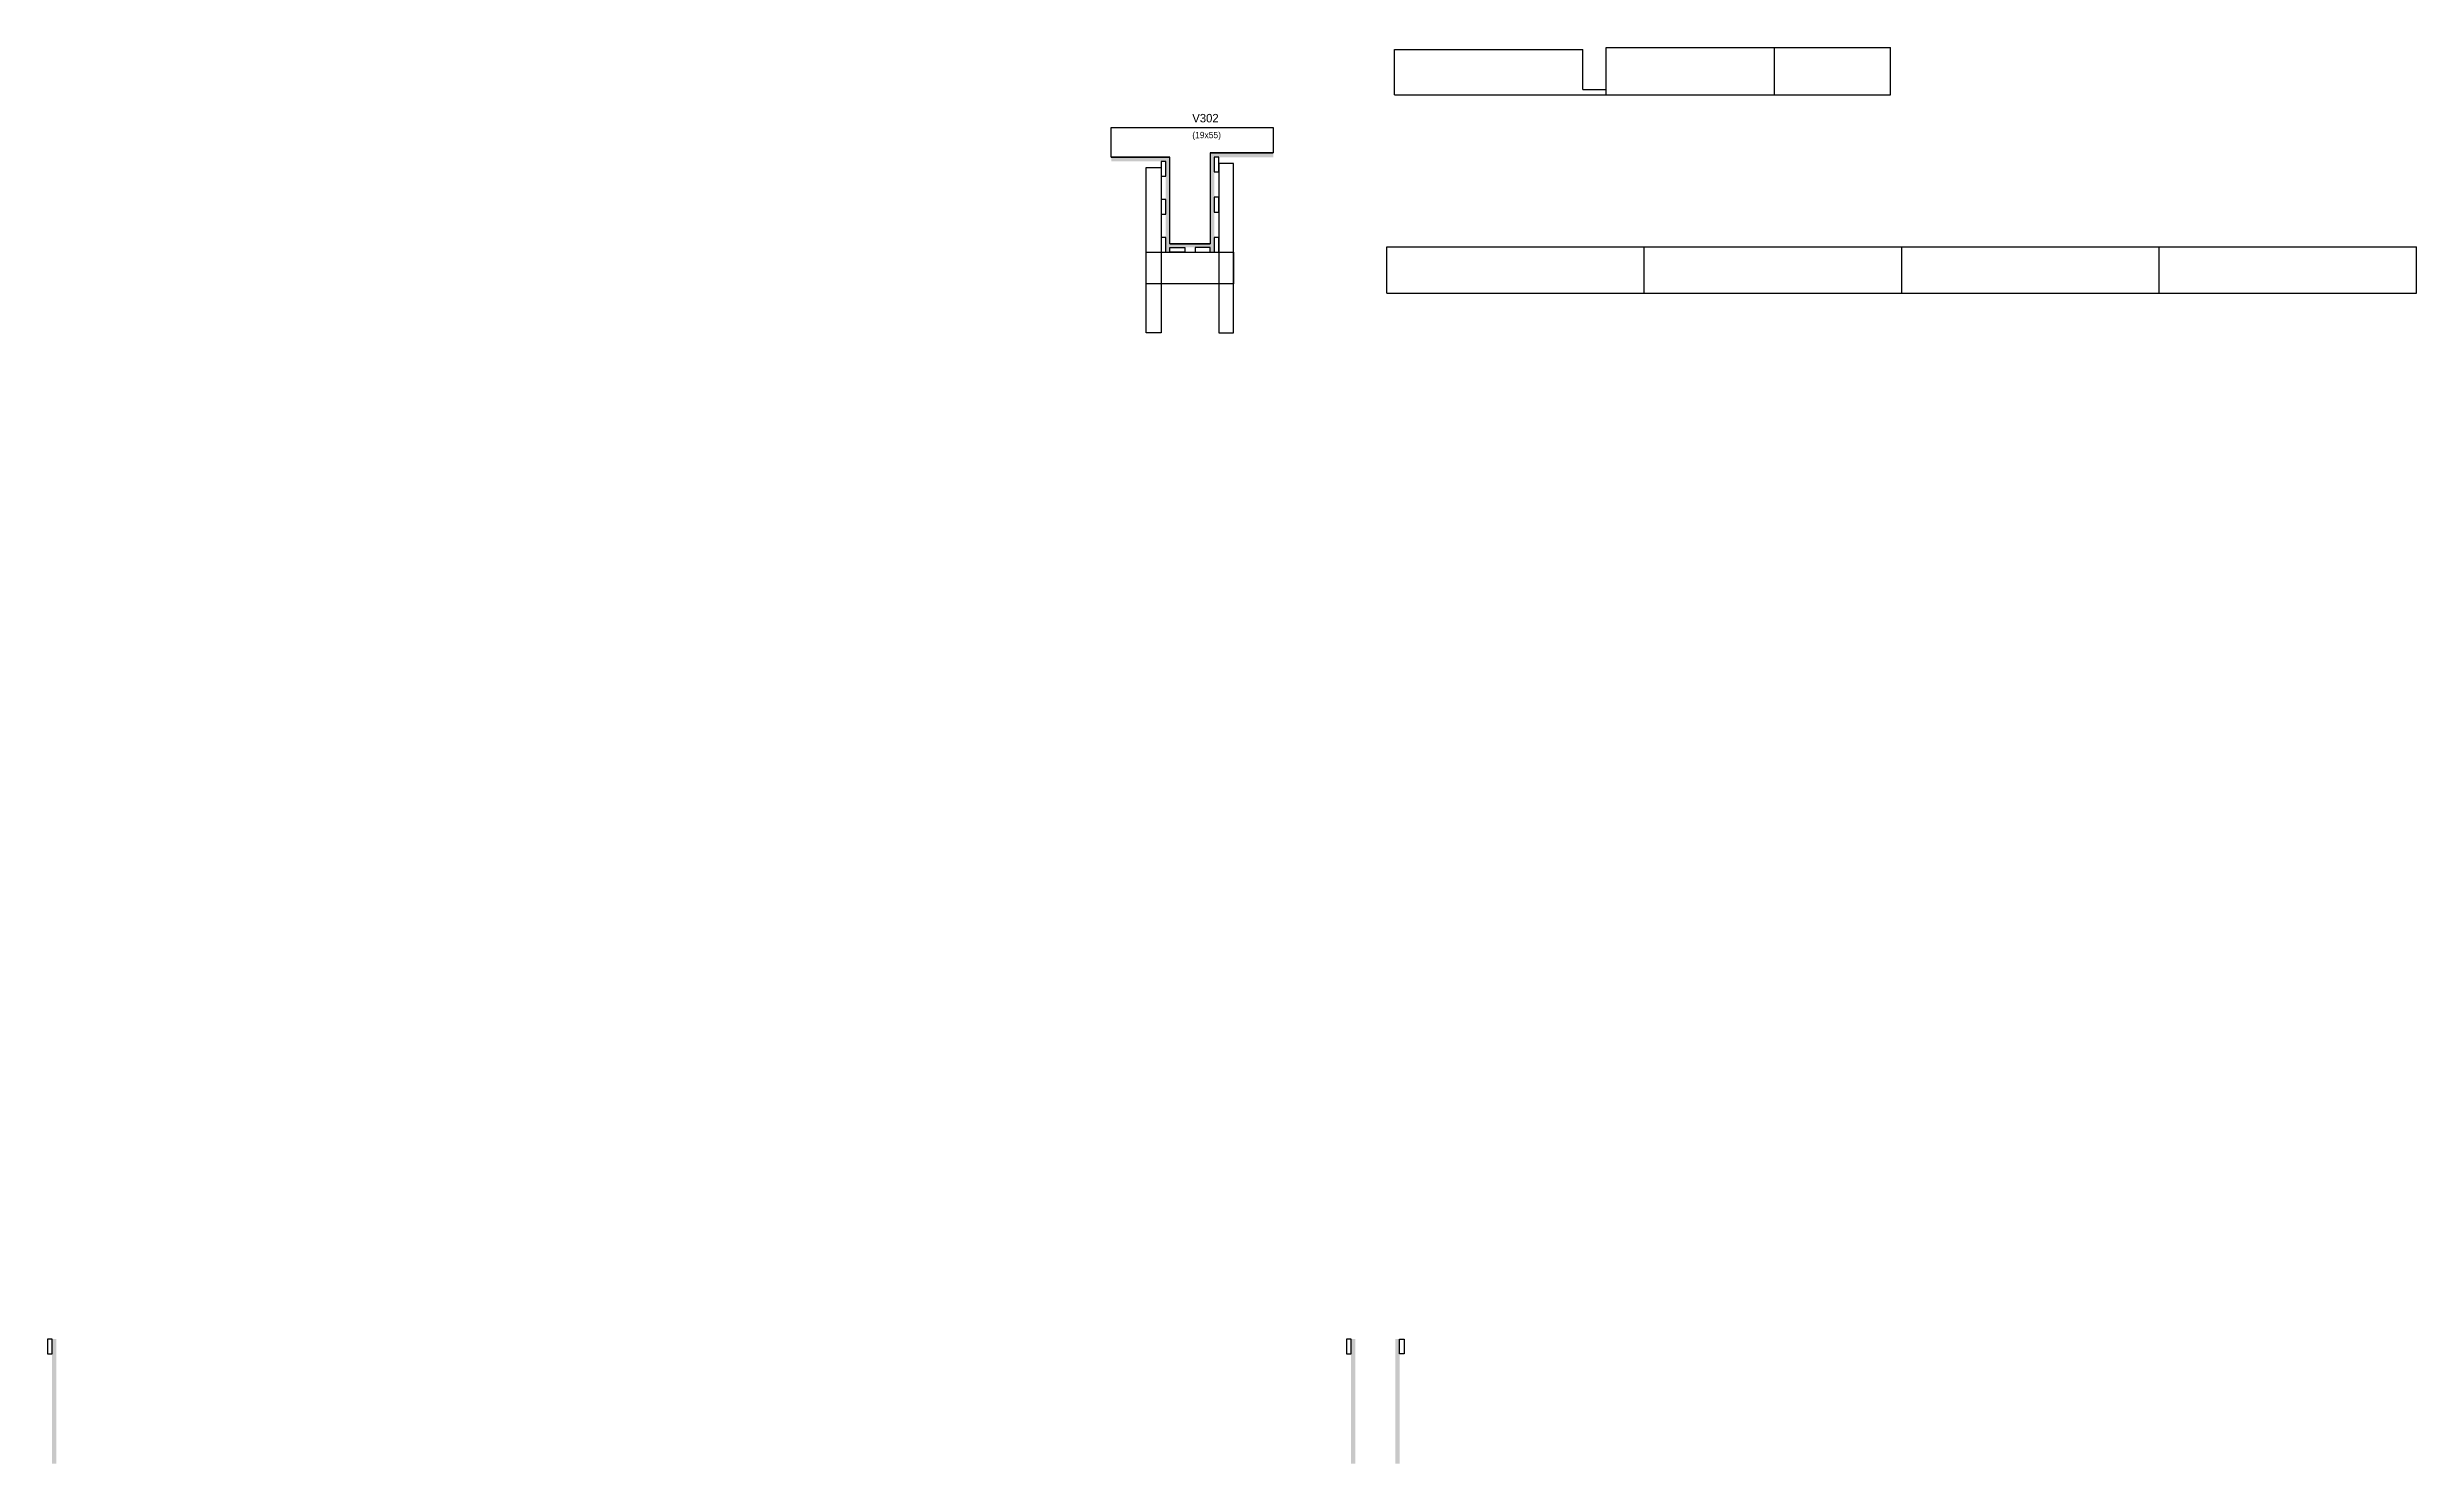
# Model space of a CAD drawing. Header units: metres. Extents: x 2616 to 4862, y 5783 to 7125.
import ezdxf

# ---------------------------------------------------------------- set-up
doc = ezdxf.new("R2010")
doc.units = ezdxf.units.M
for name, color, linetype in [('CONCRETO', 8, 'Continuous'), ('Madeira', 52, 'Continuous'), ('Paineis', 7, 'Continuous'), ('SARR', 30, 'Continuous'), ('Textos', 7, 'Continuous')]:
    doc.layers.add(name, color=color, linetype=linetype)

msp = doc.modelspace()

# ---------------------------------------------------------------- hatches: boundary and pattern name
at = {"layer": 'CONCRETO'}
h = msp.add_hatch(color=8, dxfattribs=at)
h.dxf.hatch_style = 1
h.paths.add_polyline_path([(3680.3, 7017.2), (3680.3, 7021.2), (3680.3, 7021.2), (3624.7, 7021.2), (3624.7, 7021.2), (3624.7, 7017.2), (3624.7, 7017.2), (3680.3, 7017.2)])
h = msp.add_hatch(color=8, dxfattribs=at)
h.dxf.hatch_style = 1
h.paths.add_polyline_path([(3676.3, 7017.2), (3680.3, 7017.2), (3680.3, 7017.2), (3680.3, 6931.2), (3680.3, 6931.2), (3676.3, 6931.2), (3676.3, 6931.2), (3676.3, 7017.2)])
h = msp.add_hatch(color=8, dxfattribs=at)
h.dxf.hatch_style = 1
h.paths.add_polyline_path([(3778.3, 7021.2), (3778.3, 7025.2), (3778.3, 7025.2), (3718.3, 7025.2), (3718.3, 7025.2), (3718.3, 7021.2), (3718.3, 7021.2), (3778.3, 7021.2)])
h = msp.add_hatch(color=8, dxfattribs=at)
h.dxf.hatch_style = 1
h.paths.add_polyline_path([(3722.3, 7021.2), (3718.3, 7021.2), (3718.3, 7021.2), (3718.3, 6931.2), (3718.3, 6931.2), (3722.3, 6931.2), (3722.3, 6931.2), (3722.3, 7021.2)])
h = msp.add_hatch(color=8, dxfattribs=at)
h.dxf.hatch_style = 1
h.paths.add_polyline_path([(3718.3, 6935.6), (3718.3, 6939.2), (3718.3, 6939.2), (3680.3, 6939.2), (3680.3, 6939.2), (3680.3, 6935.6), (3680.3, 6935.6), (3718.3, 6935.6)])
h = msp.add_hatch(color=8, dxfattribs=at)
h.dxf.hatch_style = 1
h.paths.add_polyline_path([(2620.8, 5900.7), (2624.8, 5900.7), (2624.8, 5900.7), (2624.8, 5782.7), (2624.8, 5782.7), (2620.8, 5782.7), (2620.8, 5782.7), (2620.8, 5900.7)])
h = msp.add_hatch(color=8, dxfattribs=at)
h.dxf.hatch_style = 1
h.paths.add_polyline_path([(3856, 5900.7), (3852, 5900.7), (3852, 5900.7), (3852, 5782.7), (3852, 5782.7), (3856, 5782.7), (3856, 5782.7), (3856, 5900.7)])
h = msp.add_hatch(color=8, dxfattribs=at)
h.dxf.hatch_style = 1
h.paths.add_polyline_path([(3898, 5900.7), (3894, 5900.7), (3894, 5900.7), (3894, 5782.7), (3894, 5782.7), (3898, 5782.7), (3898, 5782.7), (3898, 5900.7)])

# ---------------------------------------------------------------- linework, layer by layer
msp.add_lwpolyline([(3624.7, 7021.2), (3624.7, 7049.2), (3778.3, 7049.2), (3778.3, 7025.2), (3718.3, 7025.2), (3718.3, 6939.2), (3680.3, 6939.2), (3680.3, 7021.2)], close=True, dxfattribs=at)
at = {"layer": 'Madeira'}
for points in [[(3671.9, 7003.2), (3676.3, 7003.2), (3676.3, 7017.2), (3671.9, 7017.2)], [(3722.3, 7007.2), (3726.7, 7007.2), (3726.7, 7021.2), (3722.3, 7021.2)], [(3671.9, 6967.2), (3676.3, 6967.2), (3676.3, 6981.2), (3671.9, 6981.2)], [(3722.3, 6969.2), (3726.7, 6969.2), (3726.7, 6983.2), (3722.3, 6983.2)], [(3671.9, 6931.2), (3676.3, 6931.2), (3676.3, 6945.2), (3671.9, 6945.2)], [(3722.3, 6931.2), (3726.7, 6931.2), (3726.7, 6945.2), (3722.3, 6945.2)], [(3680.3, 6931.2), (3680.3, 6935.6), (3694.3, 6935.6), (3694.3, 6931.2)], [(3718.3, 6931.2), (3718.3, 6935.6), (3704.3, 6935.6), (3704.3, 6931.2)], [(2616.4, 5886.7), (2620.8, 5886.7), (2620.8, 5900.7), (2616.4, 5900.7)], [(3847.6, 5886.7), (3852, 5886.7), (3852, 5900.7), (3847.6, 5900.7)], [(3902.4, 5886.7), (3898, 5886.7), (3898, 5900.7), (3902.4, 5900.7)]]:
    msp.add_lwpolyline(points, close=True, dxfattribs=at)
at = {"layer": 'Paineis'}
for p, q in [((3893.2, 7123.3), (4071.7, 7123.3)), ((3893.2, 7080.3), (3893.2, 7123.3)), ((4071.7, 7085.3), (4071.7, 7123.3)), ((4093.7, 7125.3), (4253.2, 7125.3)), ((4093.7, 7080.3), (4093.7, 7125.3)), ((4253.2, 7125.3), (4363.2, 7125.3)), ((4253.2, 7080.3), (4253.2, 7125.3)), ((4363.2, 7080.3), (4363.2, 7125.3)), ((3893.2, 7080.3), (4093.7, 7080.3)), ((4071.7, 7085.3), (4093.7, 7085.3)), ((4093.7, 7080.3), (4093.7, 7085.3)), ((4093.7, 7080.3), (4253.2, 7080.3)), ((4253.2, 7080.3), (4363.2, 7080.3)), ((3624.7, 7021.2), (3680.3, 7021.2)), ((3718.3, 7025.2), (3778.3, 7025.2)), ((3680.3, 6939.2), (3718.3, 6939.2)), ((3885.9, 6936.3), (4861.9, 6936.3)), ((3885.9, 6892.3), (3885.9, 6936.3)), ((4129.9, 6892.3), (4129.9, 6936.3)), ((4373.9, 6892.3), (4373.9, 6936.3)), ((4617.9, 6892.3), (4617.9, 6936.3)), ((4861.9, 6892.3), (4861.9, 6936.3)), ((3885.9, 6892.3), (4861.9, 6892.3))]:
    msp.add_line(p, q, dxfattribs=at)
at = {"layer": 'SARR'}
for points in [[(3657.9, 7011.3), (3671.9, 7011.3), (3671.9, 6854.8), (3657.9, 6854.8)], [(3740.7, 7015.2), (3726.7, 7015.2), (3726.7, 6854.8), (3740.7, 6854.8)], [(3657.9, 6931.2), (3740.7, 6931.2), (3740.7, 6901.2), (3657.9, 6901.2)]]:
    msp.add_lwpolyline(points, close=True, dxfattribs=at)

# ---------------------------------------------------------------- texts
at = {"layer": 'Textos'}
for s, height, p in [('V302', 8, (3701.5, 7054.2)), ('(19x55)', 6, (3701.5, 7039.2))]:
    msp.add_text(s, height=height, dxfattribs=at).set_placement(p)

doc.saveas('drawing.dxf')
